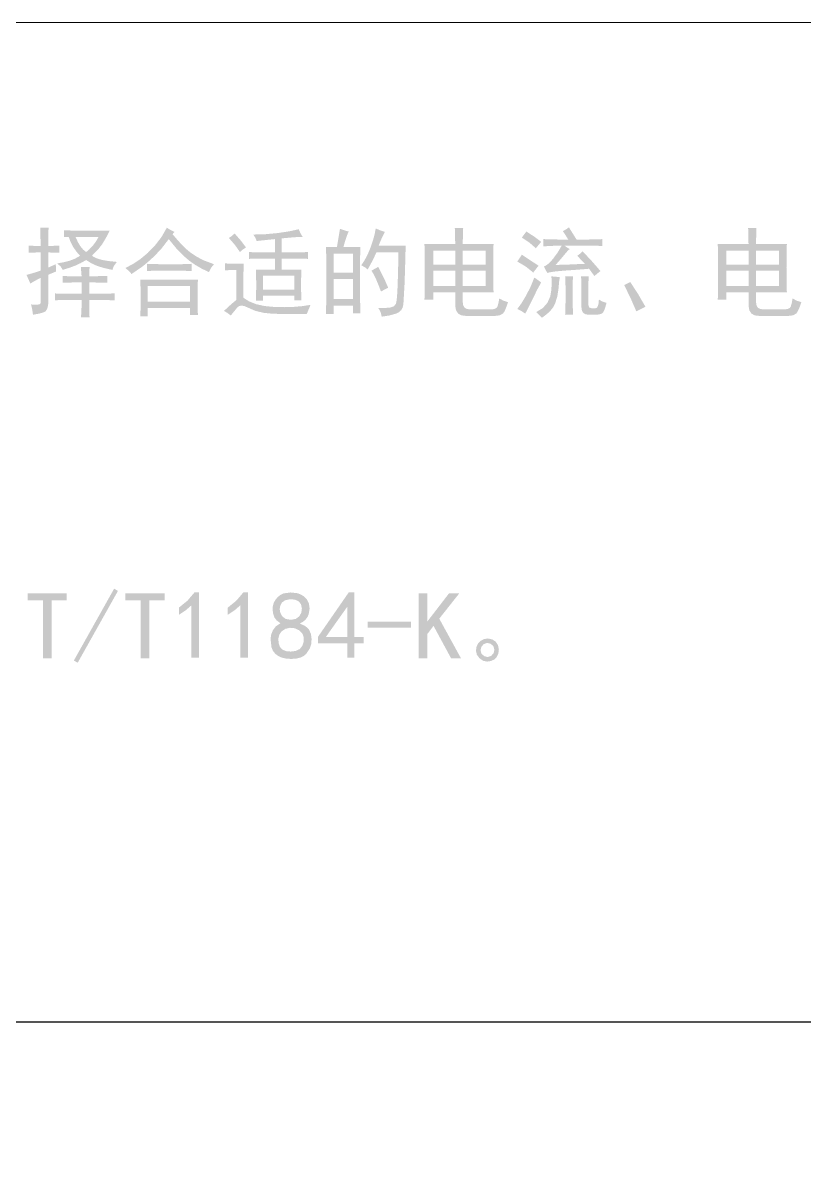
# Model space of a CAD drawing. Header units: millimetres. Extents: x 3 to 591, y 5 to 206.
# Drawn here: x 514.35 to 537.61, y 171.13 to 204.82 of the extents above; entities that cross this region are included whole.
import ezdxf

# ---------------------------------------------------------------- set-up
doc = ezdxf.new("R2010")
doc.units = ezdxf.units.MM
picture_1 = doc.add_image_def('image4.jpg', size_in_pixel=(736, 881))

msp = doc.modelspace()

# ---------------------------------------------------------------- hatches: boundary and pattern name
h = msp.add_hatch(color=7)
h.paths.add_polyline_path([(515.582202, 198.643358), (515.757626, 198.640533), (515.96695, 198.632333), (516.938743, 198.632333), (516.821265, 198.409022), (516.718256, 198.236561), (516.592579, 198.075606), (516.407371, 197.886539), (516.55868, 197.809989), (516.718256, 197.761965), (516.908839, 197.730959), (517.153165, 197.705741), (517.062628, 197.583853), (517.017566, 197.468167), (516.763249, 197.525976), (516.56557, 197.586678), (516.398965, 197.661506), (516.238148, 197.761965), (516.073886, 197.670187), (515.921199, 197.598254), (515.751632, 197.53445), (515.537002, 197.468167), (515.486015, 197.561253), (515.378803, 197.660541), (515.570764, 197.696852), (515.740401, 197.739365), (515.898875, 197.798483), (516.057349, 197.886539), (515.942834, 198.019158), (515.848163, 198.157462), (515.773336, 198.301553), (515.718352, 198.451535), (515.582202, 198.451535)])
h.paths.add_polyline_path([(515.333604, 197.637941), (515.344628, 197.422967), (515.107605, 197.321544), (515.107605, 196.44015), (515.091164, 196.353661), (515.064955, 196.286086), (515.028928, 196.237527), (514.983031, 196.208089), (514.850326, 196.169986), (514.655609, 196.134777), (514.63549, 196.278989), (514.598834, 196.44015), (514.718206, 196.433622), (514.805126, 196.437119), (514.859593, 196.450537), (514.881607, 196.473774), (514.881607, 197.231144), (514.692127, 197.131994), (514.576234, 197.06137), (514.463235, 197.321544), (514.531551, 197.337667), (514.624052, 197.363712), (514.740737, 197.399678), (514.881607, 197.445567), (514.881607, 197.987963), (514.692265, 197.985138), (514.531034, 197.976939), (514.531034, 198.191361), (514.686477, 198.182955), (514.881607, 198.180337), (514.878713, 198.439959), (514.870032, 198.722733), (515.11863, 198.722733), (515.107605, 198.180337), (515.251473, 198.182955), (515.435027, 198.191361), (515.435027, 197.976939), (515.107605, 197.987963), (515.107605, 197.535966)])
h.paths.add_polyline_path([(516.102549, 197.276344), (516.079949, 197.558566), (516.339572, 197.558566), (516.328547, 197.276344), (516.870943, 197.287368), (516.870943, 197.08397), (516.582382, 197.092651), (516.328547, 197.095545), (516.328547, 196.756548), (517.085366, 196.767572), (517.085366, 196.564174), (516.737756, 196.572855), (516.328547, 196.575749), (516.329185, 196.394994), (516.331166, 196.247983), (516.334593, 196.134768), (516.339572, 196.055402), (516.079949, 196.055402), (516.089759, 196.134768), (516.09683, 196.247983), (516.101111, 196.394994), (516.102549, 196.575749), (515.819577, 196.575026), (515.593295, 196.572855), (515.423753, 196.569238), (515.311004, 196.564174), (515.311004, 196.767572), (515.428094, 196.762594), (515.599083, 196.759166), (515.823918, 196.757185), (516.102549, 196.756548), (516.102549, 197.095545), (515.910313, 197.094822), (515.751976, 197.092651), (515.627539, 197.089034), (515.537002, 197.08397), (515.537002, 197.287368), (515.644282, 197.28239), (515.7743, 197.278962), (515.927056, 197.276981)])
h.paths.add_polyline_path([(515.92175, 198.451535), (515.992349, 198.296109), (516.06858, 198.168899), (516.150496, 198.070008), (516.238148, 197.999538), (516.329856, 198.076984), (516.424459, 198.174274), (516.518854, 198.297195), (516.610769, 198.451535)])
h = msp.add_hatch(color=7)
h.paths.add_polyline_path([(519.565676, 197.174369), (519.560698, 197.09943), (519.55727, 196.987852), (519.55529, 196.839583), (519.554652, 196.654573), (519.55529, 196.468839), (519.55727, 196.318401), (519.560698, 196.203205), (519.565676, 196.123202), (519.328654, 196.123202), (519.328654, 196.338176), (518.073537, 196.338176), (518.073537, 196.089577), (517.847538, 196.089577), (517.852603, 196.172966), (517.85622, 196.287464), (517.858391, 196.432967), (517.859114, 196.609373), (517.858391, 196.792919), (517.85622, 196.948302), (517.852603, 197.075469), (517.847538, 197.174369)])
h.paths.add_polyline_path([(518.808858, 198.530359), (518.964817, 198.348251), (519.105274, 198.197149), (519.230228, 198.077053), (519.339678, 197.987963), (519.534464, 197.858014), (519.7123, 197.761965), (520.040273, 197.637941), (519.946911, 197.516054), (519.89365, 197.400367), (519.678676, 197.50496), (519.486853, 197.615341), (519.304469, 197.743499), (519.119192, 197.903076), (518.919928, 198.110746), (518.695859, 198.383735), (518.481781, 198.105027), (518.271423, 197.880476), (518.077878, 197.704018), (517.915338, 197.570142), (517.587916, 197.344143), (517.56796, 197.372238), (517.53121, 197.411805), (517.477613, 197.462741), (517.407117, 197.524942), (517.638214, 197.648965), (517.858563, 197.79614), (518.073261, 197.975216), (518.287959, 198.196873), (518.483159, 198.449881), (518.639084, 198.722733), (518.757664, 198.651764), (518.865082, 198.598158)])
h.paths.add_polyline_path([(519.328654, 196.518974), (519.328654, 196.99357), (518.073537, 196.99357), (518.073537, 196.518974)])
h.paths.add_polyline_path([(519.057456, 197.637941), (519.226817, 197.640559), (519.373854, 197.648965), (519.373854, 197.434543), (519.06848, 197.445567), (518.435134, 197.445567), (518.220505, 197.442742), (518.050937, 197.434543), (518.050937, 197.648965), (518.254404, 197.640559), (518.435134, 197.637941)])
h = msp.add_hatch(color=7)
h.paths.add_polyline_path([(522.678782, 198.451535), (522.584817, 198.448658), (522.450028, 198.440097), (522.274311, 198.425955), (522.057563, 198.406335), (522.057563, 197.987963), (522.330733, 197.988686), (522.551658, 197.990857), (522.72039, 197.994474), (522.836981, 197.999538), (522.836981, 197.79614), (522.72039, 197.800886), (522.551658, 197.804339), (522.330733, 197.806449), (522.057563, 197.807164), (522.057563, 197.479742), (522.645158, 197.479742), (522.636477, 197.225219), (522.633583, 197.027746), (522.636477, 196.826759), (522.645158, 196.564174), (522.430184, 196.564174), (522.430184, 196.699773), (521.503591, 196.699773), (521.503591, 196.553149), (521.288617, 196.553149), (521.296817, 196.809878), (521.299642, 197.01617), (521.296817, 197.222325), (521.288617, 197.479742), (521.854164, 197.479742), (521.854164, 197.807164), (521.585343, 197.806449), (521.367579, 197.804339), (521.200871, 197.800886), (521.085219, 197.79614), (521.085219, 197.999538), (521.188158, 197.994474), (521.350629, 197.990857), (521.572631, 197.988686), (521.854164, 197.987963), (521.854164, 198.383735), (521.769329, 198.375794), (521.65049, 198.363616), (521.497752, 198.347304), (521.311217, 198.32696), (521.274286, 198.425834), (521.209242, 198.519334), (521.579797, 198.530565), (521.944564, 198.564534), (522.280598, 198.615246), (522.565783, 198.677533), (522.605126, 198.581277)])
h.paths.add_polyline_path([(520.92702, 197.648965), (520.915445, 197.231144), (520.915445, 196.643549), (521.082764, 196.532866), (521.291167, 196.449728), (521.5406, 196.394184), (521.831013, 196.366287), (522.131985, 196.359587), (522.413165, 196.367666), (522.674605, 196.390627), (522.916356, 196.428575), (522.803357, 196.157377), (522.045987, 196.157377), (521.773136, 196.16599), (521.520128, 196.191552), (521.282554, 196.246605), (521.056556, 196.344239), (520.954254, 196.389292), (520.867351, 196.406182), (520.795952, 196.394856), (520.740158, 196.355263), (520.542823, 196.112177), (520.435336, 196.191552), (520.339425, 196.247776), (520.455783, 196.357235), (520.556741, 196.44835), (520.642197, 196.52117), (520.712046, 196.575749), (520.712046, 197.468167), (520.373049, 197.457143), (520.373049, 197.660541), (520.689446, 197.648965)])
h.paths.add_polyline_path([(522.430184, 196.880571), (522.430184, 197.298944), (521.503591, 197.298944), (521.503591, 196.880571)])
h.paths.add_polyline_path([(520.655822, 198.552958), (520.836483, 198.346735), (520.99482, 198.135137), (520.881683, 198.06155), (520.814021, 197.999538), (520.669672, 198.205555), (520.486048, 198.41736), (520.57941, 198.479371)])
h = msp.add_hatch(color=7)
h.paths.add_polyline_path([(524.05115, 198.609734), (524.020153, 198.542339), (523.98342, 198.442647), (523.941002, 198.310605), (523.892951, 198.146162), (524.402274, 198.146162), (524.39311, 197.928776), (524.390148, 197.660541), (524.390148, 196.666149), (524.39311, 196.459443), (524.402274, 196.179977), (524.175725, 196.179977), (524.175725, 196.405975), (523.599154, 196.405975), (523.599154, 196.157377), (523.373155, 196.157377), (523.37822, 196.321096), (523.381837, 196.450968), (523.384008, 196.547043), (523.384731, 196.609373), (523.384731, 197.648965), (523.381837, 197.925882), (523.373155, 198.146162), (523.701129, 198.146162), (523.791528, 198.688557), (523.935395, 198.640671)])
h.paths.add_polyline_path([(525.735664, 197.75094), (525.715545, 197.078389), (525.678889, 196.44015), (525.656771, 196.34684), (525.61357, 196.270376), (525.549285, 196.210862), (525.463915, 196.168401), (525.260654, 196.112039), (525.03507, 196.078002), (525.003719, 196.205402), (524.933095, 196.338176), (525.134908, 196.335282), (525.28918, 196.349751), (525.395013, 196.3862), (525.452891, 196.451175), (525.468798, 196.509888), (525.482587, 196.606686), (525.494206, 196.741622), (525.503603, 196.914747), (525.511647, 197.12569), (525.519174, 197.374874), (525.526082, 197.662298), (525.532266, 197.987963), (524.876871, 197.987963), (524.766421, 197.75349), (524.616697, 197.479742), (524.529054, 197.550022), (524.424874, 197.603766), (524.523266, 197.753421), (524.616697, 197.931188), (524.701378, 198.131692), (524.774896, 198.34956), (524.828639, 198.550065), (524.854271, 198.700133), (525.001032, 198.640671), (525.125469, 198.598158), (525.029006, 198.400272), (524.94467, 198.191361), (525.746688, 198.191361)])
h.paths.add_polyline_path([(524.175725, 196.598349), (524.175725, 197.196969), (523.599154, 197.196969), (523.599154, 196.598349)])
h.paths.add_polyline_path([(524.175725, 197.389343), (524.175725, 197.954339), (523.599154, 197.954339), (523.599154, 197.389343)])
h.paths.add_polyline_path([(525.068694, 197.287368), (525.142005, 197.131994), (525.226892, 196.937347), (525.133737, 196.891802), (525.01247, 196.824347), (524.935989, 197.023198), (524.865295, 197.191457), (524.797496, 197.331121), (524.729696, 197.445567), (524.820233, 197.496279), (524.933095, 197.558566)])
h = msp.add_hatch(color=7)
h.paths.add_polyline_path([(528.791995, 196.50795), (528.753117, 196.389723), (528.715789, 196.294698), (528.679909, 196.222928), (528.645372, 196.174465), (528.554903, 196.119136), (528.419373, 196.100602), (527.53798, 196.100602), (527.403423, 196.115683), (527.305712, 196.17164), (527.244897, 196.268421), (527.221031, 196.405975), (527.221031, 196.801748), (526.565636, 196.801748), (526.565636, 196.586774), (526.305463, 196.586774), (526.310527, 196.677715), (526.314144, 196.838059), (526.316315, 197.067752), (526.317038, 197.366743), (526.316315, 197.671014), (526.314144, 197.917407), (526.310527, 198.105923), (526.305463, 198.236561), (527.221031, 198.236561), (527.218137, 198.507759), (527.209456, 198.711157), (527.458605, 198.711157), (527.453627, 198.626305), (527.450199, 198.518921), (527.448218, 198.389006), (527.447581, 198.236561), (528.362598, 198.236561), (528.35762, 198.129186), (528.354192, 197.976594), (528.352211, 197.778837), (528.351574, 197.535966), (528.352211, 197.295051), (528.354192, 197.092376), (528.35762, 196.927941), (528.362598, 196.801748), (527.447581, 196.801748), (527.447581, 196.496374), (527.46093, 196.407387), (527.501049, 196.343825), (527.568039, 196.305688), (527.662003, 196.292976), (528.261175, 196.292976), (528.342195, 196.297928), (528.404973, 196.312751), (528.449458, 196.337392), (528.475597, 196.3718), (528.506672, 196.473637), (528.532372, 196.620949), (528.653502, 196.552874)])
h.paths.add_polyline_path([(528.125576, 196.99357), (528.125576, 197.445567), (527.447581, 197.445567), (527.447581, 196.99357)])
h.paths.add_polyline_path([(527.221031, 196.99357), (527.221031, 197.445567), (526.565636, 197.445567), (526.565636, 196.99357)])
h.paths.add_polyline_path([(528.125576, 197.626366), (528.125576, 198.044738), (527.447581, 198.044738), (527.447581, 197.626366)])
h.paths.add_polyline_path([(527.221031, 197.626366), (527.221031, 198.044738), (526.565636, 198.044738), (526.565636, 197.626366)])
h = msp.add_hatch(color=7)
h.paths.add_polyline_path([(530.605886, 198.733757), (530.831884, 198.37216), (531.193482, 198.37216), (531.385305, 198.375054), (531.600279, 198.383735), (531.600279, 198.180337), (531.36298, 198.188536), (531.193482, 198.191361), (530.470287, 198.191361), (530.554968, 198.131968), (530.628486, 198.089938), (530.563167, 198.027581), (530.481312, 197.931739), (530.367968, 197.796071), (530.209562, 197.615341), (530.63076, 197.629053), (531.080483, 197.648965), (530.854484, 197.886539), (530.950327, 197.959713), (531.012683, 198.022138), (531.303311, 197.711184), (531.543503, 197.434543), (531.362705, 197.287368), (531.277818, 197.403123), (531.204506, 197.502342), (531.069122, 197.490457), (530.91188, 197.477951), (530.732829, 197.464825), (530.532023, 197.451079), (530.337298, 197.435904), (530.177247, 197.418557), (530.05182, 197.399144), (529.960964, 197.377768), (529.859541, 197.570142), (529.918659, 197.596686), (529.983564, 197.643178), (530.054258, 197.709513), (530.130739, 197.795589), (530.275088, 197.990581), (530.390912, 198.191361), (530.266889, 198.191361), (529.847965, 198.168761), (529.847965, 198.383735), (530.266889, 198.37216), (530.583286, 198.37216), (530.498399, 198.513202), (530.425088, 198.620758), (530.526649, 198.677258)])
h.paths.add_polyline_path([(531.193482, 197.276344), (531.181906, 196.982546), (531.181906, 196.428575), (531.207262, 196.352163), (531.283881, 196.3266), (531.39688, 196.3266), (531.43699, 196.342835), (531.467229, 196.391574), (531.48765, 196.47287), (531.498304, 196.586774), (531.599934, 196.52738), (531.724302, 196.48535), (531.690006, 196.359561), (531.654987, 196.264933), (531.619347, 196.201414), (531.583191, 196.168952), (531.502576, 196.14339), (531.407904, 196.134777), (531.193482, 196.134777), (531.099431, 196.148204), (531.032251, 196.188452), (530.991944, 196.255467), (530.978508, 196.3492), (530.978508, 197.005146), (530.967483, 197.276344)])
h.paths.add_polyline_path([(530.334688, 197.253744), (530.313191, 197.110773), (530.295001, 196.908683), (530.260757, 196.681307), (530.193026, 196.462199), (530.136699, 196.355754), (530.052879, 196.250601), (529.941568, 196.146792), (529.802766, 196.044378), (529.633542, 196.213601), (529.829568, 196.334041), (529.966477, 196.490862), (530.04971, 196.677311), (530.084988, 196.886083), (530.090844, 197.093616), (530.085539, 197.276344)])
h.paths.add_polyline_path([(530.72991, 197.276344), (530.721504, 197.171751), (530.718885, 196.99357), (530.718885, 196.496374), (530.721504, 196.332526), (530.72991, 196.134777), (530.492887, 196.134777), (530.501086, 196.326738), (530.503911, 196.496374), (530.503911, 196.99357), (530.501086, 197.160175), (530.492887, 197.276344)])
h.paths.add_polyline_path([(529.780166, 197.095545), (529.661448, 196.878987), (529.531568, 196.614886), (529.4072, 196.359191), (529.305569, 196.168401), (529.195533, 196.241988), (529.068547, 196.304), (529.189676, 196.470881), (529.328169, 196.699773), (529.463837, 196.965183), (529.576767, 197.242169)])
h.paths.add_polyline_path([(529.204146, 197.920163), (529.701342, 197.592741), (529.543143, 197.389343), (529.322795, 197.56711), (529.068547, 197.716765)])
h.paths.add_polyline_path([(529.339745, 198.609734), (529.579592, 198.454153), (529.780166, 198.30436), (529.621967, 198.112537), (529.426906, 198.281898), (529.204146, 198.428935)])
h = msp.add_hatch(color=7)
h.paths.add_polyline_path([(537.521117, 196.50795), (537.482239, 196.389723), (537.444911, 196.294698), (537.409031, 196.222928), (537.374494, 196.174465), (537.284025, 196.119136), (537.148495, 196.100602), (536.267102, 196.100602), (536.132545, 196.115683), (536.034834, 196.17164), (535.974019, 196.268421), (535.950153, 196.405975), (535.950153, 196.801748), (535.294758, 196.801748), (535.294758, 196.586774), (535.034585, 196.586774), (535.039649, 196.677715), (535.043266, 196.838059), (535.045437, 197.067752), (535.04616, 197.366743), (535.045437, 197.671014), (535.043266, 197.917407), (535.039649, 198.105923), (535.034585, 198.236561), (535.950153, 198.236561), (535.94726, 198.507759), (535.938578, 198.711157), (536.187727, 198.711157), (536.182749, 198.626305), (536.179321, 198.518921), (536.17734, 198.389006), (536.176703, 198.236561), (537.09172, 198.236561), (537.086742, 198.129186), (537.083314, 197.976594), (537.081333, 197.778837), (537.080696, 197.535966), (537.081333, 197.295051), (537.083314, 197.092376), (537.086742, 196.927941), (537.09172, 196.801748), (536.176703, 196.801748), (536.176703, 196.496374), (536.190053, 196.407387), (536.230171, 196.343825), (536.297161, 196.305688), (536.391126, 196.292976), (536.990297, 196.292976), (537.071317, 196.297928), (537.134095, 196.312751), (537.17858, 196.337392), (537.204719, 196.3718), (537.235794, 196.473637), (537.261495, 196.620949), (537.382624, 196.552874)])
h.paths.add_polyline_path([(536.854698, 196.99357), (536.854698, 197.445567), (536.176703, 197.445567), (536.176703, 196.99357)])
h.paths.add_polyline_path([(535.950153, 196.99357), (535.950153, 197.445567), (535.294758, 197.445567), (535.294758, 196.99357)])
h.paths.add_polyline_path([(536.854698, 197.626366), (536.854698, 198.044738), (536.176703, 198.044738), (536.176703, 197.626366)])
h.paths.add_polyline_path([(535.950153, 197.626366), (535.950153, 198.044738), (535.294758, 198.044738), (535.294758, 197.626366)])
h = msp.add_hatch(color=7)
h.dxf.hatch_style = 2
h.paths.add_polyline_path([(532.611049, 196.236201), (532.430044, 196.65161), (532.249452, 197.01617), (532.430251, 197.10657), (532.656042, 196.764678), (532.882247, 196.372351)])
h = msp.add_hatch(color=7)
h.dxf.hatch_style = 2
h.paths.add_polyline_path([(515.661026, 187.636282), (515.209029, 187.636282), (515.209029, 185.918695), (514.949407, 185.918695), (514.949407, 187.636282), (514.49741, 187.636282), (514.49741, 187.850704), (515.661026, 187.850704)])
h = msp.add_hatch(color=7)
h.dxf.hatch_style = 2
h.paths.add_polyline_path([(517.18423, 187.918504), (515.985888, 185.782545), (515.872889, 185.850344), (517.07068, 187.986303)])
h = msp.add_hatch(color=7)
h.dxf.hatch_style = 2
h.paths.add_polyline_path([(518.570733, 187.636282), (518.118736, 187.636282), (518.118736, 185.918695), (517.859114, 185.918695), (517.859114, 187.636282), (517.407117, 187.636282), (517.407117, 187.850704), (518.570733, 187.850704)])
h = msp.add_hatch(color=7)
h.dxf.hatch_style = 2
h.paths.add_polyline_path([(519.370192, 187.489107), (519.203518, 187.345102), (518.99757, 187.206885), (518.99757, 187.421308), (519.254299, 187.630356), (519.460591, 187.873304), (519.59619, 187.873304), (519.59619, 185.929719), (519.370192, 185.929719)])
h = msp.add_hatch(color=7)
h.dxf.hatch_style = 2
h.paths.add_polyline_path([(520.825045, 187.489107), (520.658372, 187.345102), (520.452424, 187.206885), (520.452424, 187.421308), (520.709152, 187.630356), (520.915445, 187.873304), (521.051044, 187.873304), (521.051044, 185.929719), (520.825045, 185.929719)])
h = msp.add_hatch(color=7)
h.paths.add_polyline_path([(521.726479, 186.48369), (521.743429, 186.617705), (521.794278, 186.748825), (521.88454, 186.866165), (522.020277, 186.958287), (521.90714, 187.041314), (521.839478, 187.133022), (521.803925, 187.236237), (521.788215, 187.353508), (521.793934, 187.469263), (521.82239, 187.568482), (521.871724, 187.655781), (521.940902, 187.737705), (522.024411, 187.804264), (522.116188, 187.845192), (522.325099, 187.873304), (522.528497, 187.850704), (522.621515, 187.815151), (522.72032, 187.754793), (522.807963, 187.665841), (522.867495, 187.545882), (522.88851, 187.398846), (522.861982, 187.229485), (522.826205, 187.143909), (522.770067, 187.068254), (522.693466, 187.002522), (522.596297, 186.946711), (522.760283, 186.874778), (522.868046, 186.771425), (522.927577, 186.639891), (522.947421, 186.483139), (522.934605, 186.33059), (522.896158, 186.211941), (522.782607, 186.042718), (522.709365, 185.981947), (522.613384, 185.935231), (522.491841, 185.905741), (522.342186, 185.896095), (522.189638, 185.905741), (522.059413, 185.935231), (521.950548, 185.984565), (521.861527, 186.053743), (521.795243, 186.140146), (521.754591, 186.240605)])
h.paths.add_polyline_path([(521.957989, 186.494715), (521.966326, 186.367453), (522.003189, 186.257141), (522.075054, 186.173976), (522.1895, 186.127605), (522.327717, 186.114859), (522.471722, 186.133118), (522.596159, 186.189686), (522.67512, 186.291316), (522.713154, 186.415615), (522.714808, 186.539914), (522.671124, 186.654292), (522.573697, 186.748825), (522.443886, 186.809459), (522.302499, 186.822137), (522.16814, 186.791062), (522.059413, 186.720713), (521.985963, 186.618876)])
h.paths.add_polyline_path([(521.997677, 187.376108), (522.017245, 187.265727), (522.076501, 187.161134), (522.178269, 187.084997), (522.325099, 187.05971), (522.473444, 187.084997), (522.579209, 187.161134), (522.641221, 187.272755), (522.658584, 187.40422), (522.630127, 187.527348), (522.556609, 187.613682), (522.443748, 187.661638), (522.296987, 187.669906), (522.157254, 187.64014), (522.065476, 187.573994), (522.014627, 187.481872)])
h = msp.add_hatch(color=7)
h.paths.add_polyline_path([(524.005951, 186.359116), (523.136133, 186.359116), (523.136133, 186.55149), (524.05115, 187.873304), (524.220925, 187.873304), (524.220925, 186.55149), (524.492674, 186.55149), (524.492674, 186.359116), (524.220925, 186.359116), (524.220925, 185.929719), (524.005951, 185.929719)])
h.paths.add_polyline_path([(524.005951, 186.55149), (524.005951, 187.443907), (523.373155, 186.55149)])
h = msp.add_hatch(color=7)
h.dxf.hatch_style = 2
h.paths.add_polyline_path([(527.390806, 185.918695), (527.096457, 185.918695), (526.576661, 186.878912), (526.395862, 186.641889), (526.395862, 185.918695), (526.13624, 185.918695), (526.13624, 187.850704), (526.395862, 187.850704), (526.395862, 187.014511), (527.040233, 187.850704), (527.345606, 187.850704), (526.746435, 187.093886)])
h = msp.add_hatch(color=7)
h.dxf.hatch_style = 2
h.paths.add_polyline_path([(525.902328, 186.822688), (524.613586, 186.822688), (524.613586, 187.003486), (525.902328, 187.003486)])
h = msp.add_hatch(color=7)
h.paths.add_polyline_path([(528.495086, 186.302341), (528.520236, 186.179626), (528.506111, 186.059806), (528.458155, 185.955144), (528.382087, 185.879007), (528.282868, 185.832361), (528.167113, 185.81672), (528.048533, 185.842214), (527.941115, 185.918144), (527.864978, 186.024046), (527.839691, 186.13863), (527.853747, 186.250389), (527.895915, 186.348092), (527.967849, 186.427053), (528.071202, 186.48369), (528.1924, 186.504637), (528.3198, 186.477627), (528.428527, 186.408174)])
h.paths.add_polyline_path([(528.291137, 185.986494), (528.366033, 186.066834), (528.387599, 186.172805), (528.356525, 186.275676), (528.2746, 186.34754), (528.170007, 186.373034), (528.071202, 186.336516), (527.999268, 186.257279), (527.97529, 186.155717), (528.001886, 186.055258), (528.082226, 185.980431), (528.188128, 185.95101)])

# ---------------------------------------------------------------- linework, layer by layer
at = {"color": 9, "lineweight": 0, "true_color": 0xc0c0c0}
msp.add_lwpolyline([(588.994237, 204.822778), (301.974237, 204.822778)], dxfattribs=at)

# ---------------------------------------------------------------- pictures from other files: only their frames are drawn
image = msp.add_image(picture_1, insert=(464.20759, 46.973687), size_in_units=(106.73472, 128.122949))
image.dxf.flags = 7

doc.saveas('drawing.dxf')
